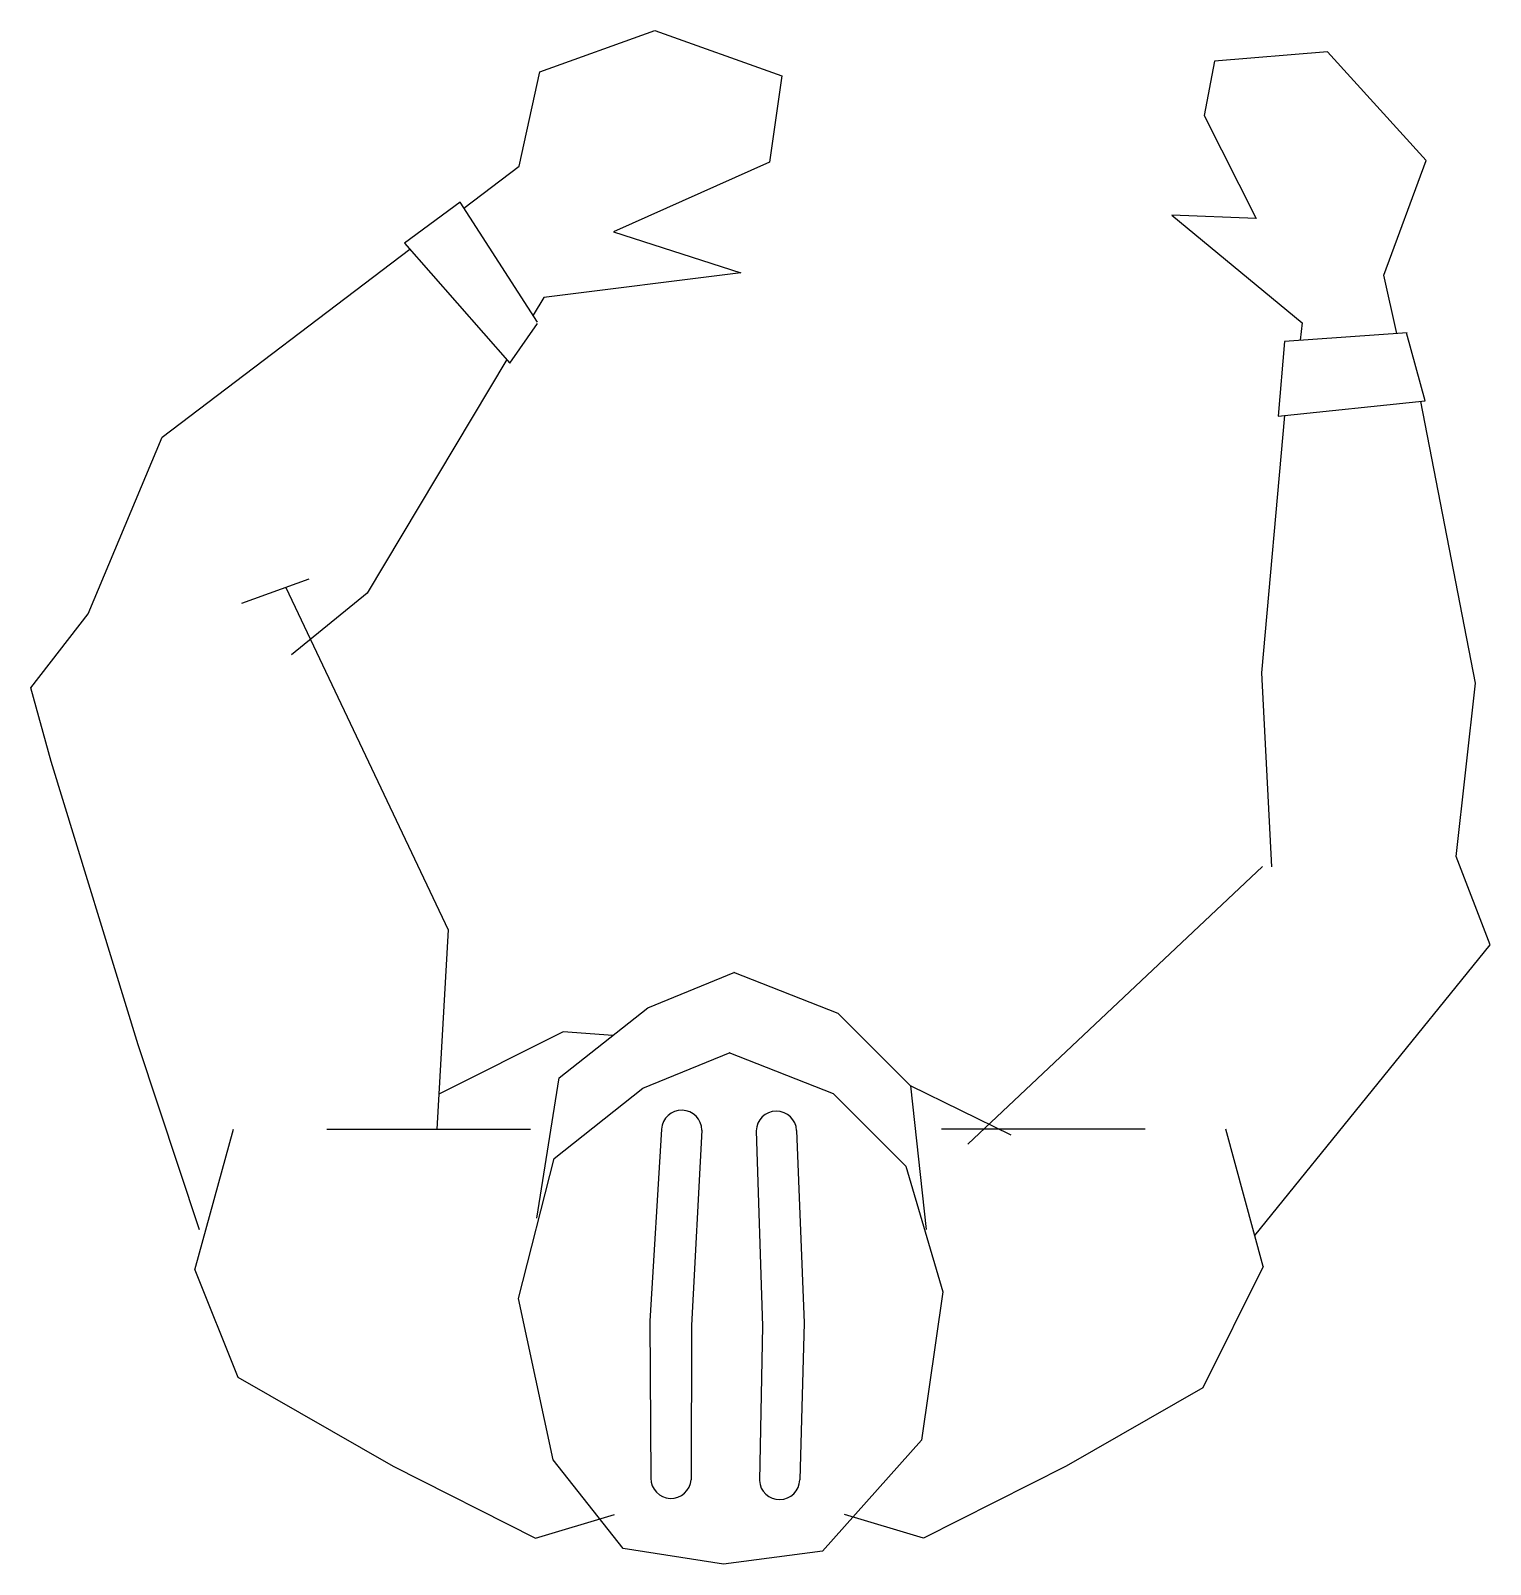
# Model space of a CAD drawing. Header units: feet. Extents: x -99009 to 3252343, y -11094690 to 9035152.
# Drawn here: x 1093816 to 1094466, y 8978454 to 8979137 of the extents above; entities that cross this region are included whole.
import ezdxf

# ---------------------------------------------------------------- set-up
doc = ezdxf.new("R2010")
doc.units = ezdxf.units.FT

# ---------------------------------------------------------------- blocks, each defined once
blk = doc.blocks.new('operator')
for p, q in [((112577.81, 69807.43), (112538.44, 69792.29)), ((112707.23, 69702.5), (112577.81, 69807.43)), ((112461.27, 69800.85), (112335.82, 69776.54)), ((112538.44, 69792.29), (112461.27, 69800.85)), ((112228.47, 69778.79), (112180.01, 69734.9)), ((112279.56, 69759.99), (112228.47, 69778.79)), ((112335.47, 69778.38), (112305.21, 69770.17)), ((112342.4, 69713), (112335.47, 69778.38)), ((112305.53, 69765.83), (112279.56, 69759.99)), ((112305.21, 69770.43), (112309.05, 69715.82)), ((112180.01, 69734.9), (112184.23, 69684.53)), ((112252.8, 69665.54), (112300.76, 69723.66)), ((112300.76, 69723.66), (112308.57, 69722.75)), ((112309.05, 69715.82), (112342.4, 69713)), ((112342.03, 69715.81), (112456.73, 69705.5)), ((112456.73, 69705.5), (112543.04, 69710.04)), ((112542.99, 69706.02), (112666.57, 69574.71)), ((112721.14, 69706.29), (112659.92, 69689.6)), ((112721.14, 69706.29), (112775.14, 69679.42)), ((112208.46, 69679.99), (112254.31, 69703.17)), ((112254.31, 69703.17), (112252.8, 69665.54)), ((112184.23, 69684.53), (112208.46, 69679.99)), ((112775.14, 69679.42), (112810.04, 69618.48)), ((112659.92, 69653.68), (112659.92, 69563.02)), ((112810.04, 69618.48), (112842.1, 69555.06)), ((112662.65, 69594.06), (112640.67, 69549.26)), ((112676.47, 69547.07), (112732.43, 69563.54)), ((112732.43, 69563.54), (112798.39, 69554.13)), ((112640.64, 69549.26), (112704.64, 69556.23)), ((112798.39, 69554.13), (112847.87, 69510)), ((112842.1, 69555.06), (112831.58, 69519.89)), ((112608.25, 69516.9), (112640.64, 69549.26)), ((112644.07, 69514.71), (112676.47, 69547.07)), ((112589.99, 69470.43), (112608.25, 69516.9)), ((112625.82, 69468.24), (112644.07, 69514.71)), ((112847.87, 69510), (112853.76, 69465.88)), ((112660.58, 69498.48), (112746.22, 69501.87)), ((112746.22, 69501.87), (112816.16, 69499.89)), ((112170.65, 69435.28), (112190.77, 69491.96)), ((112190.77, 69491.96), (112229.18, 69486.47)), ((112229.18, 69486.47), (112260.27, 69417)), ((112660.66, 69480.5), (112747.69, 69483.3)), ((112747.69, 69483.3), (112816.42, 69481.91)), ((112260.27, 69417), (112278.56, 69473.68)), ((112278.56, 69473.68), (112289.54, 69385.92)), ((112605.89, 69432.19), (112589.99, 69471.02)), ((112641.72, 69430), (112625.82, 69468.83)), ((112853.76, 69465.88), (112846.69, 69421.18)), ((112660.4, 69456.3), (112747.35, 69451.62)), ((112747.35, 69451.62), (112816.09, 69451.51)), ((112659.93, 69438.31), (112745.47, 69433.08)), ((112188.94, 69384.09), (112170.65, 69435.28)), ((112637.11, 69392.78), (112605.89, 69432.19)), ((112745.47, 69433.08), (112815.44, 69433.54)), ((112672.94, 69390.59), (112641.72, 69430)), ((112846.69, 69421.18), (112807.23, 69390)), ((112618.22, 69416.63), (112616.59, 69394.47)), ((112842.1, 69382.18), (112831.58, 69417.35)), ((112616.59, 69394.47), (112644.33, 69339.19)), ((112699.54, 69382.74), (112637.11, 69392.78)), ((112735.37, 69374.7), (112672.94, 69390.59)), ((112231.01, 69374.95), (112188.94, 69384.09)), ((112289.54, 69385.92), (112297.42, 69381.21)), ((112807.23, 69390), (112735.37, 69374.7)), ((112300.46, 69383.17), (112247.04, 69348.66)), ((112318.7, 69370.8), (112301.11, 69383.17)), ((112659.92, 69289.35), (112659.92, 69380.02)), ((112810.04, 69318.76), (112842.1, 69382.18)), ((112249.67, 69350.36), (112231.01, 69374.95)), ((112265.28, 69323.92), (112318.7, 69370.8)), ((112317.15, 69369.44), (112421.22, 69307.3)), ((112247.04, 69348.66), (112265.28, 69323.92)), ((112418.72, 69271.02), (112571.2, 69343.33)), ((112571.2, 69343.33), (112659.92, 69338.3)), ((112351.72, 69215.89), (112267.96, 69326.26)), ((112770.42, 69249.58), (112810.04, 69318.76)), ((112421.22, 69307.3), (112448.66, 69273.48)), ((112414.99, 69281.32), (112425.87, 69251.28)), ((112722.66, 69230.54), (112659.92, 69247.64)), ((112722.66, 69230.54), (112770.42, 69249.58)), ((112704.71, 69232.62), (112622.41, 69205.2)), ((112430.37, 69182.98), (112351.72, 69215.89)), ((112622.41, 69205.2), (112496.21, 69166.53)), ((112463.29, 69157.39), (112430.37, 69182.98)), ((112496.21, 69166.53), (112463.29, 69157.39))]:
    blk.add_line(p, q)
for centre, start, end in [((112815.9, 69490.9), 273.26641, 88.38088), ((112660.94, 69489.49), 92.26512, 268.26646), ((112660.48, 69447.3), 90.49496, 266.4963), ((112815.38, 69442.54), 270.38055, 85.49502)]:
    blk.add_arc(centre, 9, start, end)

msp = doc.modelspace()

# ---------------------------------------------------------------- block references
at = {"rotation": 270}
msp.add_blockref('operator', (1024658.32232, 9091307.27999), dxfattribs=at)

doc.saveas('drawing.dxf')
